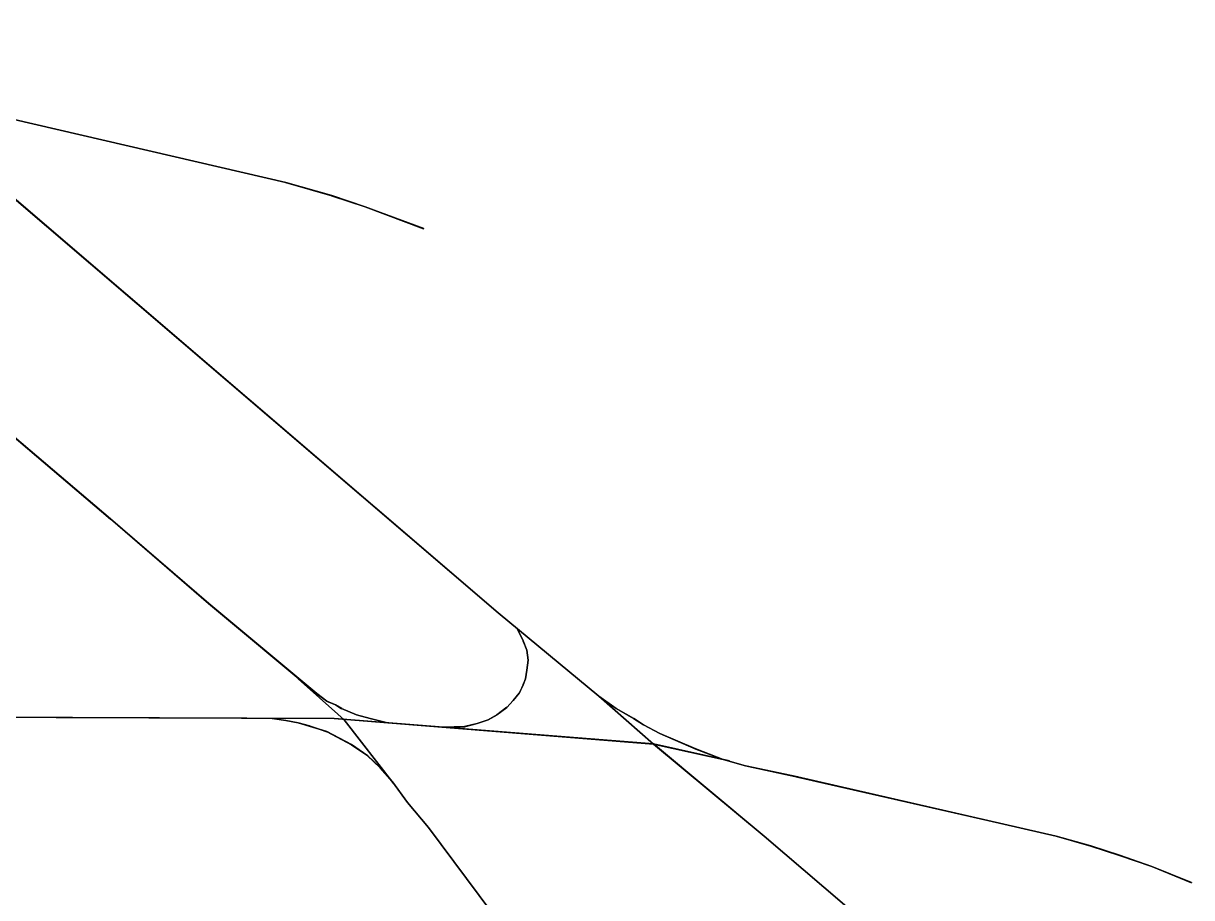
# Model space of a CAD drawing. Extents: x -291248544 to -291003570, y 98625193 to 98746984.
# Drawn here: x -291055781 to -291034263, y 98710533 to 98726625 of the extents above; entities that cross this region are included whole.
import ezdxf

# ---------------------------------------------------------------- set-up
doc = ezdxf.new("R2010")
doc.units = 0

msp = doc.modelspace()

# ---------------------------------------------------------------- linework, layer by layer
at = {"layer": 'mg_to_dxf', "color": 2}
for points in [[(-291063582.89, 98726623.42), (-291063584.07, 98726622.67), (-291050948.86, 98723692.77), (-291050949.58, 98723693.96)], [(-291050949.58, 98723693.96), (-291050948.36, 98723694.7), (-291063583.66, 98726624.63), (-291063582.89, 98726623.42)], [(-291062324.14, 98724425.95), (-291062325.55, 98724425.83), (-291054176.6, 98717501.51), (-291054176.71, 98717502.92)], [(-291054176.71, 98717502.92), (-291054175.3, 98717503.03), (-291062324.26, 98724427.35), (-291062324.14, 98724425.95)], [(-291056213, 98723624.86), (-291056214.41, 98723624.75), (-291047035.48, 98715773.45), (-291047035.6, 98715774.86)], [(-291047035.6, 98715774.86), (-291047034.19, 98715774.98), (-291056213.11, 98723626.27), (-291056213, 98723624.86)], [(-291050948.62, 98723693.71), (-291050949.33, 98723694.95), (-291050949.83, 98723693.02), (-291050948.62, 98723693.71)], [(-291050948.62, 98723693.71), (-291050949.83, 98723693.02), (-291050102.05, 98723452.43), (-291050102.72, 98723453.66)], [(-291050949.58, 98723693.96), (-291050948.86, 98723692.77), (-291050948.36, 98723694.7), (-291050949.58, 98723693.96)], [(-291050102.72, 98723453.66), (-291050101.46, 98723454.34), (-291050949.33, 98723694.95), (-291050948.62, 98723693.71)], [(-291050101.76, 98723453.36), (-291050102.41, 98723454.64), (-291050103, 98723452.72), (-291050101.76, 98723453.36)], [(-291050101.76, 98723453.36), (-291050103, 98723452.72), (-291049484.11, 98723246.43), (-291049484.73, 98723247.69)], [(-291050102.72, 98723453.66), (-291050102.05, 98723452.43), (-291050101.46, 98723454.34), (-291050102.72, 98723453.66)], [(-291049484.73, 98723247.69), (-291049483.45, 98723248.31), (-291050102.41, 98723454.64), (-291050101.76, 98723453.36)], [(-291049483.78, 98723247.35), (-291049484.39, 98723248.65), (-291049485.05, 98723246.76), (-291049483.78, 98723247.35)], [(-291049483.78, 98723247.35), (-291049485.05, 98723246.76), (-291048408.39, 98722845.87), (-291048408.98, 98722847.16)], [(-291049484.73, 98723247.69), (-291049484.11, 98723246.43), (-291049483.45, 98723248.31), (-291049484.73, 98723247.69)], [(-291048408.98, 98722847.16), (-291048407.69, 98722847.75), (-291049484.39, 98723248.65), (-291049483.78, 98723247.35)], [(-291048408.98, 98722847.16), (-291048408.39, 98722845.87), (-291048407.69, 98722847.75), (-291048408.98, 98722847.16)], [(-291054175.95, 98717502.27), (-291054176.06, 98717503.68), (-291054177.36, 98717502.16), (-291054175.95, 98717502.27)], [(-291054175.95, 98717502.27), (-291054177.36, 98717502.16), (-291052368.43, 98715945.11), (-291052368.54, 98715946.52)], [(-291054176.71, 98717502.92), (-291054176.6, 98717501.51), (-291054175.3, 98717503.03), (-291054176.71, 98717502.92)], [(-291052368.54, 98715946.52), (-291052367.14, 98715946.63), (-291054176.06, 98717503.68), (-291054175.95, 98717502.27)], [(-291052367.78, 98715945.88), (-291052367.9, 98715947.28), (-291052369.19, 98715945.75), (-291052367.78, 98715945.88)], [(-291052367.78, 98715945.88), (-291052369.19, 98715945.75), (-291050377.13, 98714285.7), (-291050377.28, 98714287.12)], [(-291052368.54, 98715946.52), (-291052368.43, 98715945.11), (-291052367.14, 98715946.63), (-291052368.54, 98715946.52)], [(-291050377.28, 98714287.12), (-291050375.89, 98714287.27), (-291052367.9, 98715947.28), (-291052367.78, 98715945.88)], [(-291047034.83, 98715774.22), (-291047034.96, 98715775.62), (-291047036.25, 98715774.09), (-291047034.83, 98715774.22)], [(-291047034.83, 98715774.22), (-291047036.25, 98715774.09), (-291045181.5, 98714239.92), (-291045181.66, 98714241.35)], [(-291047035.6, 98715774.86), (-291047035.48, 98715773.45), (-291047034.19, 98715774.98), (-291047035.6, 98715774.86)], [(-291045181.66, 98714241.35), (-291045180.28, 98714241.5), (-291047034.96, 98715775.62), (-291047034.83, 98715774.22)], [(-291046691.68, 98715499.43), (-291046691.21, 98715500.76), (-291046693.01, 98715499.9), (-291046691.68, 98715499.43)], [(-291046691.68, 98715499.43), (-291046693.01, 98715499.9), (-291046578.16, 98715258.7), (-291046577.67, 98715260)], [(-291046577.67, 98715260), (-291046576.32, 98715259.5), (-291046691.21, 98715500.76), (-291046691.68, 98715499.43)], [(-291046577.27, 98715259.09), (-291046576.72, 98715260.42), (-291046578.56, 98715259.62), (-291046577.27, 98715259.09)], [(-291046577.27, 98715259.09), (-291046578.56, 98715259.62), (-291046509.58, 98715087.17), (-291046508.98, 98715088.36)], [(-291046577.67, 98715260), (-291046578.16, 98715258.7), (-291046576.32, 98715259.5), (-291046577.67, 98715260)], [(-291046508.98, 98715088.36), (-291046507.63, 98715087.67), (-291046576.72, 98715260.42), (-291046577.27, 98715259.09)], [(-291046508.73, 98715087.39), (-291046507.88, 98715088.64), (-291046509.83, 98715088.14), (-291046508.73, 98715087.39)], [(-291046508.73, 98715087.39), (-291046509.83, 98715088.14), (-291046486.85, 98714904.29), (-291046485.96, 98714905.29)], [(-291046508.98, 98715088.36), (-291046509.58, 98715087.17), (-291046507.63, 98715087.67), (-291046508.98, 98715088.36)], [(-291046485.96, 98714905.29), (-291046484.83, 98714904.29), (-291046507.88, 98715088.64), (-291046508.73, 98715087.39)], [(-291046485.96, 98714904.29), (-291046486.85, 98714905.29), (-291046509.84, 98714721.32), (-291046508.73, 98714722.18)], [(-291046508.73, 98714722.18), (-291046507.86, 98714721.05), (-291046484.83, 98714905.29), (-291046485.96, 98714904.29)], [(-291046485.96, 98714905.29), (-291046486.85, 98714904.29), (-291046484.83, 98714904.29), (-291046485.96, 98714905.29)], [(-291046485.96, 98714904.29), (-291046484.83, 98714905.29), (-291046486.85, 98714905.29), (-291046485.96, 98714904.29)], [(-291046508.86, 98714721.18), (-291046509.71, 98714722.31), (-291046532.72, 98714561.22), (-291046531.61, 98714561.96)], [(-291046531.61, 98714561.96), (-291046530.78, 98714560.7), (-291046507.73, 98714722.04), (-291046508.86, 98714721.18)], [(-291046508.73, 98714722.18), (-291046509.84, 98714721.32), (-291046507.86, 98714721.05), (-291046508.73, 98714722.18)], [(-291046508.86, 98714721.18), (-291046507.73, 98714722.04), (-291046509.71, 98714722.31), (-291046508.86, 98714721.18)], [(-291050719.84, 98714561.13), (-291050719.92, 98714562.54), (-291050721.25, 98714561.05), (-291050719.84, 98714561.13)], [(-291050719.84, 98714561.13), (-291050721.25, 98714561.05), (-291049988.09, 98713908.07), (-291049988.17, 98713909.48)], [(-291049988.17, 98713909.48), (-291049986.75, 98713909.56), (-291050719.92, 98714562.54), (-291050719.84, 98714561.13)], [(-291046577.66, 98714446.57), (-291046578.16, 98714447.87), (-291046647.18, 98714298.33), (-291046645.91, 98714298.71)], [(-291046645.91, 98714298.71), (-291046645.48, 98714297.25), (-291046576.33, 98714447.08), (-291046577.66, 98714446.57)], [(-291046531.86, 98714560.99), (-291046532.46, 98714562.19), (-291046578.56, 98714446.95), (-291046577.27, 98714447.49)], [(-291046577.27, 98714447.49), (-291046578.56, 98714446.95), (-291046576.72, 98714446.16), (-291046577.27, 98714447.49)], [(-291046577.66, 98714446.57), (-291046576.33, 98714447.08), (-291046578.16, 98714447.87), (-291046577.66, 98714446.57)], [(-291046577.27, 98714447.49), (-291046576.72, 98714446.16), (-291046530.52, 98714561.67), (-291046531.86, 98714560.99)], [(-291046531.61, 98714561.96), (-291046532.72, 98714561.22), (-291046530.78, 98714560.7), (-291046531.61, 98714561.96)], [(-291046531.86, 98714560.99), (-291046530.52, 98714561.67), (-291046532.46, 98714562.19), (-291046531.86, 98714560.99)], [(-291050376.49, 98714286.5), (-291050376.67, 98714287.89), (-291050377.91, 98714286.32), (-291050376.49, 98714286.5)], [(-291050376.49, 98714286.5), (-291050377.91, 98714286.32), (-291050193.89, 98714148.3), (-291050194.19, 98714149.78)], [(-291050377.28, 98714287.12), (-291050377.13, 98714285.7), (-291050375.89, 98714287.27), (-291050377.28, 98714287.12)], [(-291050194.19, 98714149.78), (-291050192.88, 98714150.04), (-291050376.67, 98714287.89), (-291050376.49, 98714286.5)], [(-291050193.32, 98714149.28), (-291050193.75, 98714150.55), (-291050194.75, 98714148.8), (-291050193.32, 98714149.28)], [(-291050193.32, 98714149.28), (-291050194.75, 98714148.8), (-291050033.57, 98714079.72), (-291050034.03, 98714081.01)], [(-291050194.19, 98714149.78), (-291050193.89, 98714148.3), (-291050192.88, 98714150.04), (-291050194.19, 98714149.78)], [(-291050034.03, 98714081.01), (-291050032.65, 98714081.51), (-291050193.75, 98714150.55), (-291050193.32, 98714149.28)], [(-291046760.9, 98714160.55), (-291046760.98, 98714161.95), (-291046876.01, 98714035.41), (-291046874.66, 98714035.41)], [(-291046874.66, 98714035.41), (-291046874.66, 98714033.92), (-291046759.47, 98714160.63), (-291046760.9, 98714160.55)], [(-291046646.44, 98714297.86), (-291046646.65, 98714299.17), (-291046761.63, 98714161.19), (-291046760.24, 98714161.3)], [(-291046760.24, 98714161.3), (-291046761.63, 98714161.19), (-291046760.12, 98714159.88), (-291046760.24, 98714161.3)], [(-291046760.9, 98714160.55), (-291046759.47, 98714160.63), (-291046760.98, 98714161.95), (-291046760.9, 98714160.55)], [(-291046760.24, 98714161.3), (-291046760.12, 98714159.88), (-291046644.94, 98714298.1), (-291046646.44, 98714297.86)], [(-291046645.91, 98714298.71), (-291046647.18, 98714298.33), (-291046645.48, 98714297.25), (-291046645.91, 98714298.71)], [(-291046646.44, 98714297.86), (-291046644.94, 98714298.1), (-291046646.65, 98714299.17), (-291046646.44, 98714297.86)], [(-291045180.9, 98714240.7), (-291045180.99, 98714242.11), (-291045182.31, 98714240.6), (-291045180.9, 98714240.7)], [(-291045180.9, 98714240.7), (-291045182.31, 98714240.6), (-291044174.47, 98713358.74), (-291044174.57, 98713360.16)], [(-291045180.87, 98714240.74), (-291045181.07, 98714242.11), (-291045182.29, 98714240.53), (-291045180.87, 98714240.74)], [(-291045180.87, 98714240.74), (-291045182.29, 98714240.53), (-291044860.97, 98714011.01), (-291044861.25, 98714012.44)], [(-291045181.66, 98714241.35), (-291045181.5, 98714239.92), (-291045180.28, 98714241.5), (-291045181.66, 98714241.35)], [(-291044861.25, 98714012.44), (-291044859.89, 98714012.7), (-291045181.07, 98714242.11), (-291045180.87, 98714240.74)], [(-291044174.57, 98713360.16), (-291044173.17, 98713360.26), (-291045180.99, 98714242.11), (-291045180.9, 98714240.7)], [(-291077384.45, 98713932.04), (-291077385.45, 98713931.04), (-291050056, 98713828.04), (-291050056.96, 98713829.04)], [(-291050056.96, 98713829.04), (-291050055.92, 98713830.04), (-291077385.44, 98713933.04), (-291077384.45, 98713932.04)], [(-291050033.14, 98714080.55), (-291050033.54, 98714081.96), (-291050034.46, 98714080.18), (-291050033.14, 98714080.55)], [(-291050033.14, 98714080.55), (-291050034.46, 98714080.18), (-291049919.15, 98714010.99), (-291049919.56, 98714012.4)], [(-291050034.03, 98714081.01), (-291050033.57, 98714079.72), (-291050032.65, 98714081.51), (-291050034.03, 98714081.01)], [(-291049919.56, 98714012.4), (-291049918.25, 98714012.78), (-291050033.54, 98714081.96), (-291050033.14, 98714080.55)], [(-291049918.67, 98714011.95), (-291049919.14, 98714013.23), (-291049920.04, 98714011.44), (-291049918.67, 98714011.95)], [(-291049918.67, 98714011.95), (-291049920.04, 98714011.44), (-291049644.33, 98713896.56), (-291049644.93, 98713897.9)], [(-291049919.56, 98714012.4), (-291049919.15, 98714010.99), (-291049918.25, 98714012.78), (-291049919.56, 98714012.4)], [(-291049644.93, 98713897.9), (-291049643.68, 98713898.46), (-291049919.14, 98714013.23), (-291049918.67, 98714011.95)], [(-291046875.4, 98714034.73), (-291046875.27, 98714036.08), (-291047059.06, 98713898.24), (-291047057.7, 98713898.01)], [(-291047057.7, 98713898.01), (-291047057.96, 98713896.57), (-291046873.92, 98714034.59), (-291046875.4, 98714034.73)], [(-291046874.66, 98714035.41), (-291046876.01, 98714035.41), (-291046874.66, 98714033.92), (-291046874.66, 98714035.41)], [(-291046875.4, 98714034.73), (-291046873.92, 98714034.59), (-291046875.27, 98714036.08), (-291046875.4, 98714034.73)], [(-291044860.41, 98714011.9), (-291044860.73, 98714013.24), (-291044861.81, 98714011.55), (-291044860.41, 98714011.9)], [(-291044860.41, 98714011.9), (-291044861.81, 98714011.55), (-291044540.48, 98713827.93), (-291044540.84, 98713829.29)], [(-291044861.25, 98714012.44), (-291044860.97, 98714011.01), (-291044859.89, 98714012.7), (-291044861.25, 98714012.44)], [(-291044540.84, 98713829.29), (-291044539.46, 98713829.65), (-291044860.73, 98714013.24), (-291044860.41, 98714011.9)], [(-291051200.37, 98713828.97), (-291051201.23, 98713830.1), (-291051201.5, 98713828.12), (-291051200.37, 98713828.97)], [(-291051200.37, 98713828.97), (-291051201.5, 98713828.12), (-291050948.77, 98713793.65), (-291050949.59, 98713794.78)], [(-291050949.59, 98713794.78), (-291050948.44, 98713795.63), (-291051201.23, 98713830.1), (-291051200.37, 98713828.97)], [(-291050948.61, 98713794.61), (-291050949.42, 98713795.79), (-291050949.75, 98713793.82), (-291050948.61, 98713794.61)], [(-291050948.61, 98713794.61), (-291050949.75, 98713793.82), (-291050719.96, 98713747.86), (-291050720.71, 98713749.03)], [(-291050949.59, 98713794.78), (-291050948.77, 98713793.65), (-291050948.44, 98713795.63), (-291050949.59, 98713794.78)], [(-291050720.71, 98713749.03), (-291050719.49, 98713749.81), (-291050949.42, 98713795.79), (-291050948.61, 98713794.61)], [(-291050719.73, 98713748.8), (-291050720.46, 98713750.04), (-291050720.93, 98713748.09), (-291050719.73, 98713748.8)], [(-291050719.73, 98713748.8), (-291050720.93, 98713748.09), (-291050514.02, 98713690.62), (-291050514.7, 98713691.85)], [(-291050720.71, 98713749.03), (-291050719.96, 98713747.86), (-291050719.49, 98713749.81), (-291050720.71, 98713749.03)], [(-291050514.7, 98713691.85), (-291050513.46, 98713692.54), (-291050720.46, 98713750.04), (-291050719.73, 98713748.8)], [(-291050055.96, 98713829), (-291050056.91, 98713830.08), (-291050057, 98713828.08), (-291050055.96, 98713829)], [(-291050055.96, 98713829), (-291050057, 98713828.08), (-291044173.84, 98713358.8), (-291044174.69, 98713359.87)], [(-291050056.96, 98713829.04), (-291050056, 98713828.04), (-291050055.92, 98713830.04), (-291050056.96, 98713829.04)], [(-291044174.69, 98713359.87), (-291044173.55, 98713360.78), (-291050056.91, 98713830.08), (-291050055.96, 98713829)], [(-291049987.42, 98713908.81), (-291049987.5, 98713910.23), (-291049988.83, 98713908.74), (-291049987.42, 98713908.81)], [(-291049987.42, 98713908.81), (-291049988.83, 98713908.74), (-291049873.71, 98713805.13), (-291049873.73, 98713806.49)], [(-291049988.17, 98713909.48), (-291049988.09, 98713908.07), (-291049986.75, 98713909.56), (-291049988.17, 98713909.48)], [(-291049873.73, 98713806.49), (-291049872.24, 98713806.5), (-291049987.5, 98713910.23), (-291049987.42, 98713908.81)], [(-291049873.04, 98713805.76), (-291049872.92, 98713807.23), (-291049874.4, 98713805.87), (-291049873.04, 98713805.76)], [(-291049873.04, 98713805.76), (-291049874.4, 98713805.87), (-291048958.31, 98712626.4), (-291048958.13, 98712627.81)], [(-291049873.73, 98713806.49), (-291049873.71, 98713805.13), (-291049872.24, 98713806.5), (-291049873.73, 98713806.49)], [(-291048958.13, 98712627.81), (-291048956.73, 98712627.63), (-291049872.92, 98713807.23), (-291049873.04, 98713805.76)], [(-291049643.99, 98713897.57), (-291049644.63, 98713898.78), (-291049645.28, 98713896.89), (-291049643.99, 98713897.57)], [(-291049643.99, 98713897.57), (-291049645.28, 98713896.89), (-291049392.47, 98713827.94), (-291049393.18, 98713829.17)], [(-291049644.93, 98713897.9), (-291049644.33, 98713896.56), (-291049643.68, 98713898.46), (-291049644.93, 98713897.9)], [(-291049393.18, 98713829.17), (-291049391.96, 98713829.88), (-291049644.63, 98713898.78), (-291049643.99, 98713897.57)], [(-291049392.22, 98713828.92), (-291049392.93, 98713830.13), (-291049393.44, 98713828.19), (-291049392.22, 98713828.92)], [(-291049392.22, 98713828.92), (-291049393.44, 98713828.19), (-291049072.02, 98713747.84), (-291049072.75, 98713749.05)], [(-291049393.18, 98713829.17), (-291049392.47, 98713827.94), (-291049391.96, 98713829.88), (-291049393.18, 98713829.17)], [(-291049072.75, 98713749.05), (-291049071.54, 98713749.78), (-291049392.93, 98713830.13), (-291049392.22, 98713828.92)], [(-291049072.75, 98713749.05), (-291049072.02, 98713747.84), (-291049071.54, 98713749.78), (-291049072.75, 98713749.05)], [(-291047424.8, 98713737.37), (-291047424.11, 98713738.57), (-291047653.82, 98713681.14), (-291047652.71, 98713680.39)], [(-291047652.71, 98713680.39), (-291047653.55, 98713679.15), (-291047423.55, 98713736.65), (-291047424.8, 98713737.37)], [(-291047218.8, 98713805.99), (-291047218.26, 98713807.23), (-291047425.07, 98713738.29), (-291047423.84, 98713737.65)], [(-291047423.84, 98713737.65), (-291047425.07, 98713738.29), (-291047424.51, 98713736.37), (-291047423.84, 98713737.65)], [(-291047424.8, 98713737.37), (-291047423.55, 98713736.65), (-291047424.11, 98713738.57), (-291047424.8, 98713737.37)], [(-291047423.84, 98713737.65), (-291047424.51, 98713736.37), (-291047217.44, 98713805.39), (-291047218.8, 98713805.99)], [(-291047058.54, 98713897.46), (-291047058.22, 98713898.79), (-291047219.17, 98713806.82), (-291047217.89, 98713806.4)], [(-291047217.89, 98713806.4), (-291047219.17, 98713806.82), (-291047218.35, 98713804.99), (-291047217.89, 98713806.4)], [(-291047218.8, 98713805.99), (-291047217.44, 98713805.39), (-291047218.26, 98713807.23), (-291047218.8, 98713805.99)], [(-291047217.89, 98713806.4), (-291047218.35, 98713804.99), (-291047057.12, 98713897.12), (-291047058.54, 98713897.46)], [(-291047057.7, 98713898.01), (-291047059.06, 98713898.24), (-291047057.96, 98713896.57), (-291047057.7, 98713898.01)], [(-291047058.54, 98713897.46), (-291047057.12, 98713897.12), (-291047058.22, 98713898.79), (-291047058.54, 98713897.46)], [(-291044539.98, 98713828.78), (-291044540.32, 98713830.16), (-291044541.34, 98713828.45), (-291044539.98, 98713828.78)], [(-291044539.98, 98713828.78), (-291044541.34, 98713828.45), (-291044357.38, 98713713.47), (-291044357.72, 98713714.86)], [(-291044540.84, 98713829.29), (-291044540.48, 98713827.93), (-291044539.46, 98713829.65), (-291044540.84, 98713829.29)], [(-291044357.72, 98713714.86), (-291044356.37, 98713715.2), (-291044540.32, 98713830.16), (-291044539.98, 98713828.78)], [(-291044356.86, 98713714.36), (-291044357.24, 98713715.7), (-291044358.24, 98713713.97), (-291044356.86, 98713714.36)], [(-291044356.86, 98713714.36), (-291044358.24, 98713713.97), (-291044059.75, 98713553.24), (-291044060.19, 98713554.62)], [(-291044357.72, 98713714.86), (-291044357.38, 98713713.47), (-291044356.37, 98713715.2), (-291044357.72, 98713714.86)], [(-291044060.19, 98713554.62), (-291044058.88, 98713555.05), (-291044357.24, 98713715.7), (-291044356.86, 98713714.36)], [(-291050513.74, 98713691.56), (-291050514.42, 98713692.82), (-291050514.98, 98713690.9), (-291050513.74, 98713691.56)], [(-291050513.74, 98713691.56), (-291050514.98, 98713690.9), (-291050330.95, 98713633.39), (-291050331.59, 98713634.64)], [(-291050514.7, 98713691.85), (-291050514.02, 98713690.62), (-291050513.46, 98713692.54), (-291050514.7, 98713691.85)], [(-291050331.59, 98713634.64), (-291050330.33, 98713635.29), (-291050514.42, 98713692.82), (-291050513.74, 98713691.56)], [(-291050330.64, 98713634.33), (-291050331.28, 98713635.6), (-291050331.9, 98713633.7), (-291050330.64, 98713634.33)], [(-291050330.64, 98713634.33), (-291050331.9, 98713633.7), (-291050193.7, 98713587.63), (-291050194.26, 98713588.87)], [(-291050331.59, 98713634.64), (-291050330.95, 98713633.39), (-291050330.33, 98713635.29), (-291050331.59, 98713634.64)], [(-291050194.26, 98713588.87), (-291050192.92, 98713589.48), (-291050331.28, 98713635.6), (-291050330.64, 98713634.33)], [(-291050193.34, 98713588.48), (-291050193.84, 98713589.87), (-291050194.62, 98713588.02), (-291050193.34, 98713588.48)], [(-291050193.34, 98713588.48), (-291050194.62, 98713588.02), (-291049736.1, 98713347.3), (-291049736.47, 98713348.62)], [(-291050194.26, 98713588.87), (-291050193.7, 98713587.63), (-291050192.92, 98713589.48), (-291050194.26, 98713588.87)], [(-291049736.47, 98713348.62), (-291049735.06, 98713349.01), (-291050193.84, 98713589.87), (-291050193.34, 98713588.48)], [(-291047653.7, 98713680.25), (-291047652.83, 98713681.28), (-291048042.83, 98713669.81), (-291048041.8, 98713668.84)], [(-291048041.8, 98713668.84), (-291048042.83, 98713669.81), (-291048042.77, 98713667.81), (-291048041.8, 98713668.84)], [(-291048041.8, 98713668.84), (-291048042.77, 98713667.81), (-291047652.56, 98713679.29), (-291047653.7, 98713680.25)], [(-291047652.71, 98713680.39), (-291047653.82, 98713681.14), (-291047653.55, 98713679.15), (-291047652.71, 98713680.39)], [(-291047653.7, 98713680.25), (-291047652.56, 98713679.29), (-291047652.83, 98713681.28), (-291047653.7, 98713680.25)], [(-291044059.29, 98713554.18), (-291044059.78, 98713555.48), (-291044060.65, 98713553.68), (-291044059.29, 98713554.18)], [(-291044059.29, 98713554.18), (-291044060.65, 98713553.68), (-291043395.92, 98713267.16), (-291043396.46, 98713268.48)], [(-291044060.19, 98713554.62), (-291044059.75, 98713553.24), (-291044058.88, 98713555.05), (-291044060.19, 98713554.62)], [(-291043396.46, 98713268.48), (-291043395.16, 98713269.01), (-291044059.78, 98713555.48), (-291044059.29, 98713554.18)], [(-291049735.61, 98713348.1), (-291049735.92, 98713349.53), (-291049736.95, 98713347.82), (-291049735.61, 98713348.1)], [(-291049735.61, 98713348.1), (-291049736.95, 98713347.82), (-291049438.7, 98713141.33), (-291049438.89, 98713142.68)], [(-291049736.47, 98713348.62), (-291049736.1, 98713347.3), (-291049735.06, 98713349.01), (-291049736.47, 98713348.62)], [(-291049438.89, 98713142.68), (-291049437.43, 98713142.89), (-291049735.92, 98713349.53), (-291049735.61, 98713348.1)], [(-291044173.81, 98713359.51), (-291044173.93, 98713360.91), (-291044175.23, 98713359.39), (-291044173.81, 98713359.51)], [(-291044173.81, 98713359.51), (-291044175.23, 98713359.39), (-291042137.4, 98711665.02), (-291042137.53, 98711666.43)], [(-291044173.7, 98713359.72), (-291044174.54, 98713360.93), (-291044174.83, 98713358.95), (-291044173.7, 98713359.72)], [(-291044173.7, 98713359.72), (-291044174.83, 98713358.95), (-291042777.74, 98713049.76), (-291042778.5, 98713050.95)], [(-291044174.69, 98713359.87), (-291044173.84, 98713358.8), (-291044173.55, 98713360.78), (-291044174.69, 98713359.87)], [(-291044174.57, 98713360.16), (-291044174.47, 98713358.74), (-291044173.17, 98713360.26), (-291044174.57, 98713360.16)], [(-291042778.5, 98713050.95), (-291042777.31, 98713051.71), (-291044174.54, 98713360.93), (-291044173.7, 98713359.72)], [(-291042137.53, 98711666.43), (-291042136.12, 98711666.56), (-291044173.93, 98713360.91), (-291044173.81, 98713359.51)], [(-291049438.11, 98713142.05), (-291049438.21, 98713143.52), (-291049439.47, 98713141.96), (-291049438.11, 98713142.05)], [(-291049438.11, 98713142.05), (-291049439.47, 98713141.96), (-291049209.96, 98712923.92), (-291049209.96, 98712925.3)], [(-291049438.89, 98713142.68), (-291049438.7, 98713141.33), (-291049437.43, 98713142.89), (-291049438.89, 98713142.68)], [(-291049209.96, 98712925.3), (-291049208.51, 98712925.3), (-291049438.21, 98713143.52), (-291049438.11, 98713142.05)], [(-291043395.53, 98713268.1), (-291043396.08, 98713269.39), (-291043396.84, 98713267.53), (-291043395.53, 98713268.1)], [(-291043395.53, 98713268.1), (-291043396.84, 98713267.53), (-291042892.3, 98713072.6), (-291042892.92, 98713073.91)], [(-291043396.46, 98713268.48), (-291043395.92, 98713267.16), (-291043395.16, 98713269.01), (-291043396.46, 98713268.48)], [(-291042892.92, 98713073.91), (-291042891.67, 98713074.5), (-291043396.08, 98713269.39), (-291043395.53, 98713268.1)], [(-291042891.97, 98713073.6), (-291042892.62, 98713074.81), (-291042893.25, 98713072.91), (-291042891.97, 98713073.6)], [(-291042891.97, 98713073.6), (-291042893.25, 98713072.91), (-291042480.23, 98712958.18), (-291042480.95, 98712959.42)], [(-291042892.92, 98713073.91), (-291042892.3, 98713072.6), (-291042891.67, 98713074.5), (-291042892.92, 98713073.91)], [(-291042480.95, 98712959.42), (-291042479.75, 98712960.13), (-291042892.62, 98713074.81), (-291042891.97, 98713073.6)], [(-291049209.27, 98712924.58), (-291049209.2, 98712926.03), (-291049210.65, 98712924.64), (-291049209.27, 98712924.58)], [(-291049209.27, 98712924.58), (-291049210.65, 98712924.64), (-291048981.17, 98712660.74), (-291048981.04, 98712662.12)], [(-291049209.96, 98712925.3), (-291049209.96, 98712923.92), (-291049208.51, 98712925.3), (-291049209.96, 98712925.3)], [(-291048981.04, 98712662.12), (-291048979.6, 98712661.99), (-291049209.2, 98712926.03), (-291049209.27, 98712924.58)], [(-291042778.5, 98713050.95), (-291042777.74, 98713049.76), (-291042777.31, 98713051.71), (-291042778.5, 98713050.95)], [(-291042479.98, 98712959.18), (-291042480.72, 98712960.37), (-291042481.2, 98712958.42), (-291042479.98, 98712959.18)], [(-291042479.98, 98712959.18), (-291042481.2, 98712958.42), (-291041518.89, 98712752.21), (-291041519.65, 98712753.4)], [(-291042480.95, 98712959.42), (-291042480.23, 98712958.18), (-291042479.75, 98712960.13), (-291042480.95, 98712959.42)], [(-291041519.65, 98712753.4), (-291041518.47, 98712754.17), (-291042480.72, 98712960.37), (-291042479.98, 98712959.18)], [(-291048980.42, 98712661.34), (-291048980.22, 98712662.77), (-291048981.79, 98712661.52), (-291048980.42, 98712661.34)], [(-291048980.42, 98712661.34), (-291048981.79, 98712661.52), (-291048706.55, 98712283.06), (-291048706.35, 98712284.49)], [(-291048981.04, 98712662.12), (-291048981.17, 98712660.74), (-291048979.6, 98712661.99), (-291048981.04, 98712662.12)], [(-291048706.35, 98712284.49), (-291048704.97, 98712284.3), (-291048980.22, 98712662.77), (-291048980.42, 98712661.34)], [(-291041518.68, 98712753.18), (-291041519.43, 98712754.38), (-291041519.88, 98712752.43), (-291041518.68, 98712753.18)], [(-291041518.68, 98712753.18), (-291041519.88, 98712752.43), (-291038017.01, 98711951.12), (-291038017.76, 98711952.32)], [(-291041519.65, 98712753.4), (-291041518.89, 98712752.21), (-291041518.47, 98712754.17), (-291041519.65, 98712753.4)], [(-291038017.76, 98711952.32), (-291038016.56, 98711953.07), (-291041519.43, 98712754.38), (-291041518.68, 98712753.18)], [(-291048958.13, 98712627.81), (-291048958.31, 98712626.4), (-291048956.73, 98712627.63), (-291048958.13, 98712627.81)], [(-291048705.73, 98712283.71), (-291048705.59, 98712285.09), (-291048707.17, 98712283.85), (-291048705.73, 98712283.71)], [(-291048705.73, 98712283.71), (-291048707.17, 98712283.85), (-291048317.41, 98711825.32), (-291048317.28, 98711826.71)], [(-291048706.35, 98712284.49), (-291048706.55, 98712283.06), (-291048704.97, 98712284.3), (-291048706.35, 98712284.49)], [(-291048317.28, 98711826.71), (-291048315.85, 98711826.57), (-291048705.59, 98712285.09), (-291048705.73, 98712283.71)], [(-291048316.66, 98711825.92), (-291048316.47, 98711827.35), (-291048318.04, 98711826.1), (-291048316.66, 98711825.92)], [(-291048316.66, 98711825.92), (-291048318.04, 98711826.1), (-291047150.16, 98710257.48), (-291047149.96, 98710258.88)], [(-291048317.28, 98711826.71), (-291048317.41, 98711825.32), (-291048315.85, 98711826.57), (-291048317.28, 98711826.71)], [(-291047149.96, 98710258.88), (-291047148.56, 98710258.69), (-291048316.47, 98711827.35), (-291048316.66, 98711825.92)], [(-291038016.79, 98711952.1), (-291038017.54, 98711953.3), (-291038017.98, 98711951.35), (-291038016.79, 98711952.1)], [(-291038016.79, 98711952.1), (-291038017.98, 98711951.35), (-291036758.18, 98711665.03), (-291036758.91, 98711666.22)], [(-291038017.76, 98711952.32), (-291038017.01, 98711951.12), (-291038016.56, 98711953.07), (-291038017.76, 98711952.32)], [(-291036758.91, 98711666.22), (-291036757.69, 98711666.97), (-291038017.54, 98711953.3), (-291038016.79, 98711952.1)], [(-291042136.77, 98711665.78), (-291042136.88, 98711667.19), (-291042138.18, 98711665.67), (-291042136.77, 98711665.78)], [(-291042136.77, 98711665.78), (-291042138.18, 98711665.67), (-291039940.15, 98709788.19), (-291039940.26, 98709789.6)], [(-291042137.53, 98711666.43), (-291042137.4, 98711665.02), (-291042136.12, 98711666.56), (-291042137.53, 98711666.43)], [(-291039940.26, 98709789.6), (-291039938.85, 98709789.71), (-291042136.88, 98711667.19), (-291042136.77, 98711665.78)], [(-291036757.94, 98711665.97), (-291036758.66, 98711667.21), (-291036759.15, 98711665.28), (-291036757.94, 98711665.97)], [(-291036757.94, 98711665.97), (-291036759.15, 98711665.28), (-291036117.37, 98711481.91), (-291036118.03, 98711483.14)], [(-291036758.91, 98711666.22), (-291036758.18, 98711665.03), (-291036757.69, 98711666.97), (-291036758.91, 98711666.22)], [(-291036118.03, 98711483.14), (-291036116.78, 98711483.82), (-291036758.66, 98711667.21), (-291036757.94, 98711665.97)], [(-291036117.08, 98711482.85), (-291036117.74, 98711484.11), (-291036118.32, 98711482.2), (-291036117.08, 98711482.85)], [(-291036117.08, 98711482.85), (-291036118.32, 98711482.2), (-291035590.97, 98711310.24), (-291035591.6, 98711311.5)], [(-291036118.03, 98711483.14), (-291036117.37, 98711481.91), (-291036116.78, 98711483.82), (-291036118.03, 98711483.14)], [(-291035591.6, 98711311.5), (-291035590.33, 98711312.13), (-291036117.74, 98711484.11), (-291036117.08, 98711482.85)], [(-291035590.65, 98711311.18), (-291035591.28, 98711312.45), (-291035591.92, 98711310.56), (-291035590.65, 98711311.18)], [(-291035590.65, 98711311.18), (-291035591.92, 98711310.56), (-291034995.91, 98711104.25), (-291034996.51, 98711105.51)], [(-291035591.6, 98711311.5), (-291035590.97, 98711310.24), (-291035590.33, 98711312.13), (-291035591.6, 98711311.5)], [(-291034996.51, 98711105.51), (-291034995.21, 98711106.12), (-291035591.28, 98711312.45), (-291035590.65, 98711311.18)], [(-291034995.57, 98711105.16), (-291034996.14, 98711106.47), (-291034996.85, 98711104.6), (-291034995.57, 98711105.16)], [(-291034995.57, 98711105.16), (-291034996.85, 98711104.6), (-291034263.52, 98710806.69), (-291034264.07, 98710807.99)], [(-291034996.51, 98711105.51), (-291034995.91, 98711104.25), (-291034995.21, 98711106.12), (-291034996.51, 98711105.51)], [(-291034264.07, 98710807.99), (-291034262.77, 98710808.54), (-291034996.14, 98711106.47), (-291034995.57, 98711105.16)], [(-291034264.07, 98710807.99), (-291034263.52, 98710806.69), (-291034262.77, 98710808.54), (-291034264.07, 98710807.99)]]:
    msp.add_3dface(points, dxfattribs=at)

doc.saveas('drawing.dxf')
